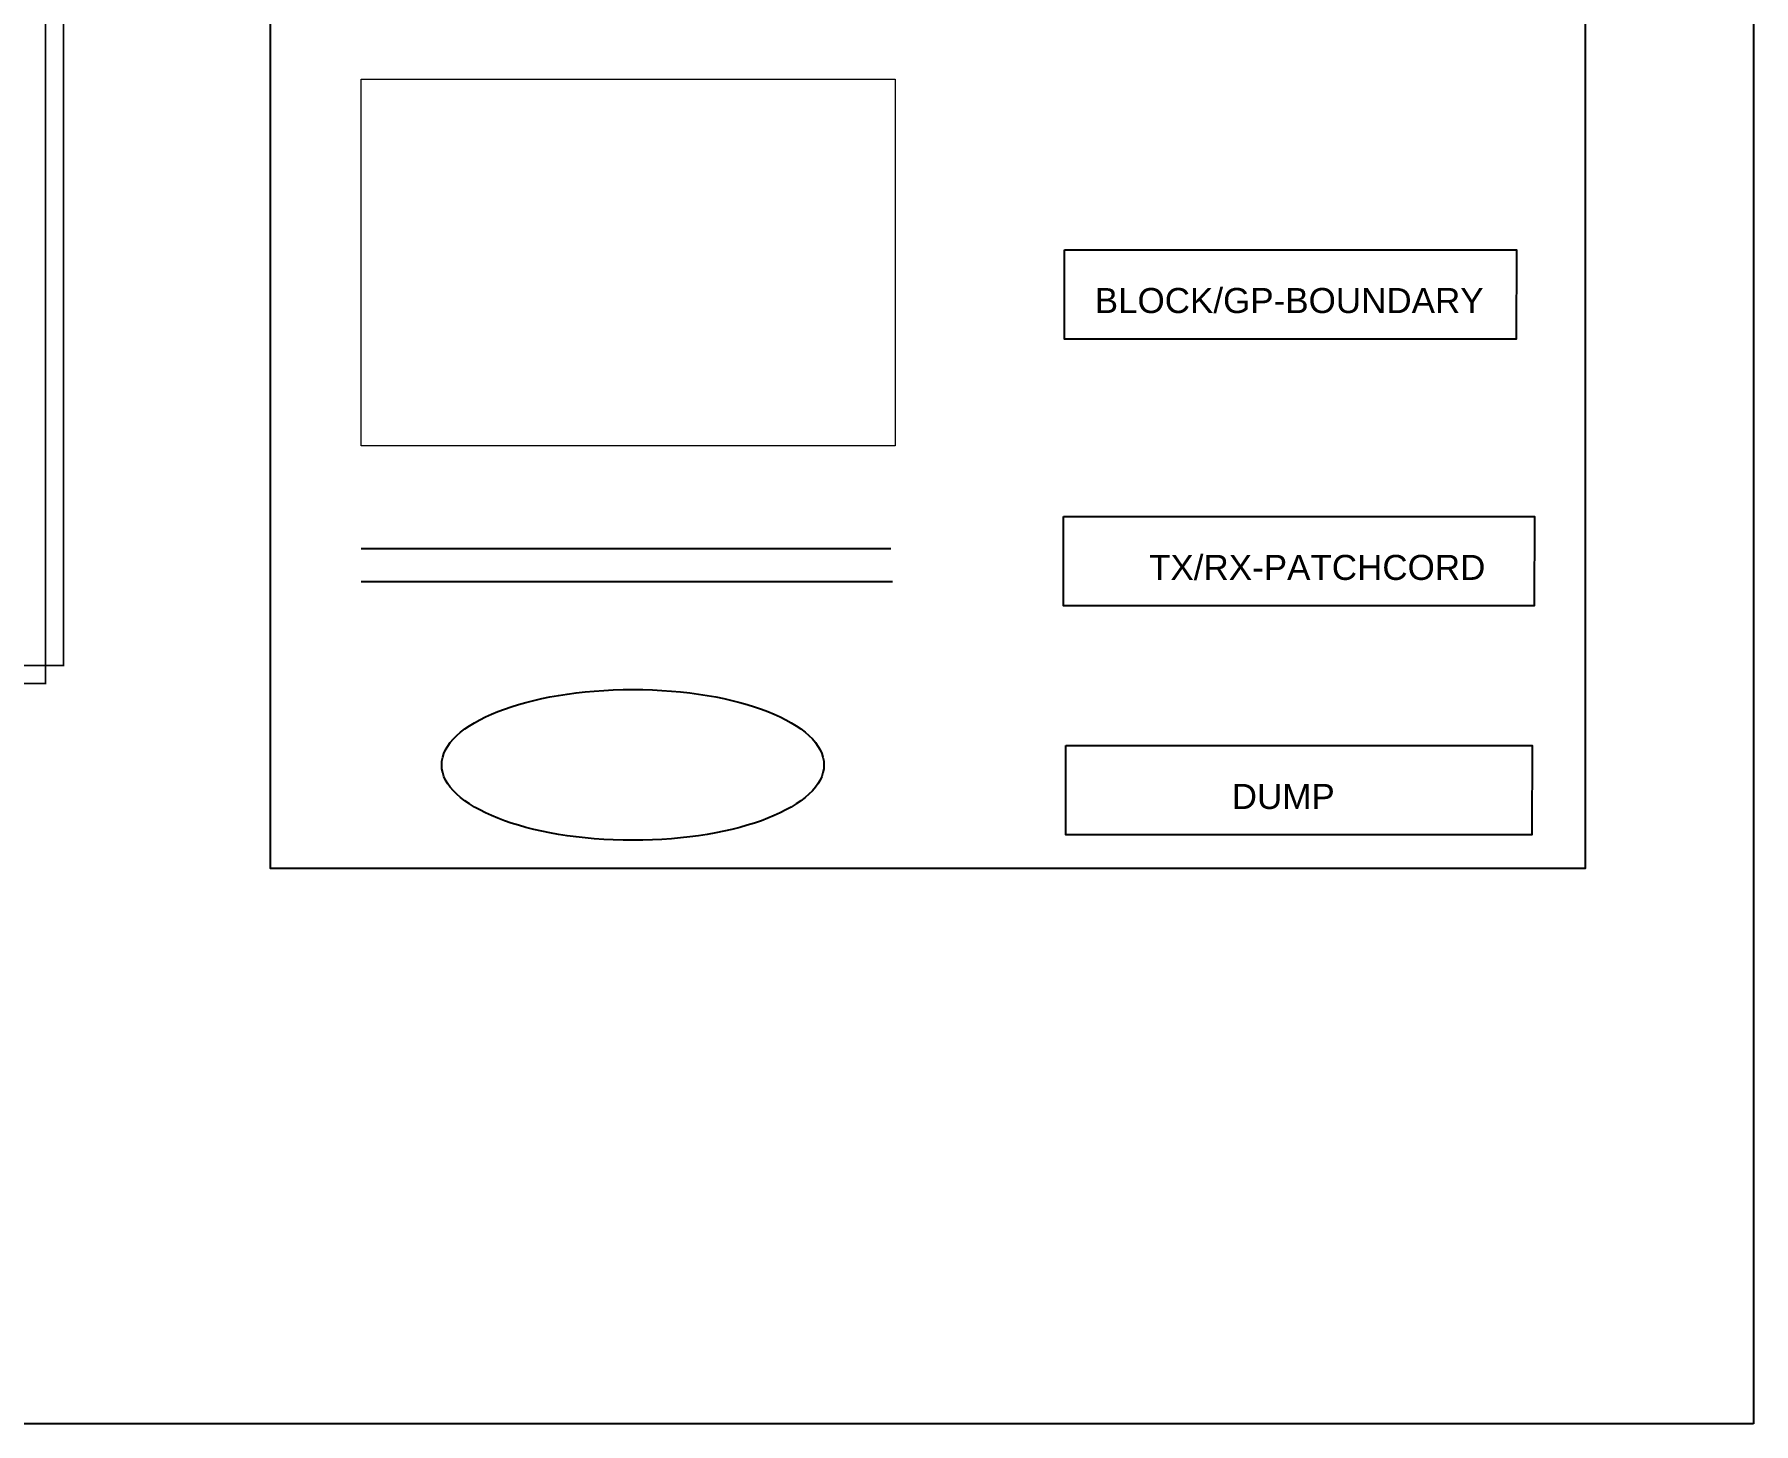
# Model space of a CAD drawing. Header units: millimetres. Extents: x 1896 to 132691, y 4974 to 56190.
# Drawn here: x 116552 to 132691, y 4974 to 18020 of the extents above; entities that cross this region are included whole.
import ezdxf

# ---------------------------------------------------------------- set-up
doc = ezdxf.new("R2010")
doc.units = ezdxf.units.MM
doc.layers.add('TAMPLATE', color=7, linetype='Continuous')
doc.styles.get("Standard").update_dxf_attribs({"font": 'arial.ttf'})

msp = doc.modelspace()

# ---------------------------------------------------------------- linework, layer by layer
at = {"color": 40, "true_color": 0xf8d731}
for p, q in [((119619, 13191), (124591, 13191)), ((119621, 12882), (124608, 12882))]:
    msp.add_line(p, q, dxfattribs=at)
for points in [[(1896, 56190), (132691, 56190), (132691, 4974), (1896, 4974)], [(118768, 50884), (131109, 50884), (131109, 10188), (118768, 10188)], [(126222, 15997), (130464, 15997), (130461, 15159), (126222, 15159)], [(126214, 13492), (130633, 13492), (130630, 12653), (126214, 12653)], [(126236, 11341), (130612, 11341), (130610, 10502), (126236, 10502)]]:
    msp.add_lwpolyline(points, close=True)
at = {"color": 150, "const_width": 15}
msp.add_lwpolyline([(104220, 42546), (116825, 42546), (116825, 12093), (90056, 12093)], dxfattribs=at)
at = {"color": 164, "const_width": 15}
msp.add_lwpolyline([(81358, 42377), (116656, 42377), (116656, 11924), (113235, 11924)], dxfattribs=at)
at = {"color": 3, "lineweight": 15}
msp.add_lwpolyline([(119619, 17598), (124634, 17598), (124634, 14157), (119619, 14157)], close=True, dxfattribs=at)
at = {"color": 150}
msp.add_lwpolyline([(116825, 12093, 15, 15, 0), (76873, 12093, 15, 15, 0)], format="xyseb", dxfattribs=at)
msp.add_ellipse((122170, 11160), major_axis=(-1794, 0), ratio=0.394446)

# ---------------------------------------------------------------- texts
at = {"layer": 'TAMPLATE', "lineweight": 5}
for s, height, p in [('BLOCK/GP-BOUNDARY ', 235.17, (126506, 15403)), ('TX/RX-PATCHCORD', 235.17, (127016, 12897)), ('DUMP', 235.2, (127792, 10746))]:
    msp.add_text(s, height=height, dxfattribs=at).set_placement(p)

doc.saveas('drawing.dxf')
